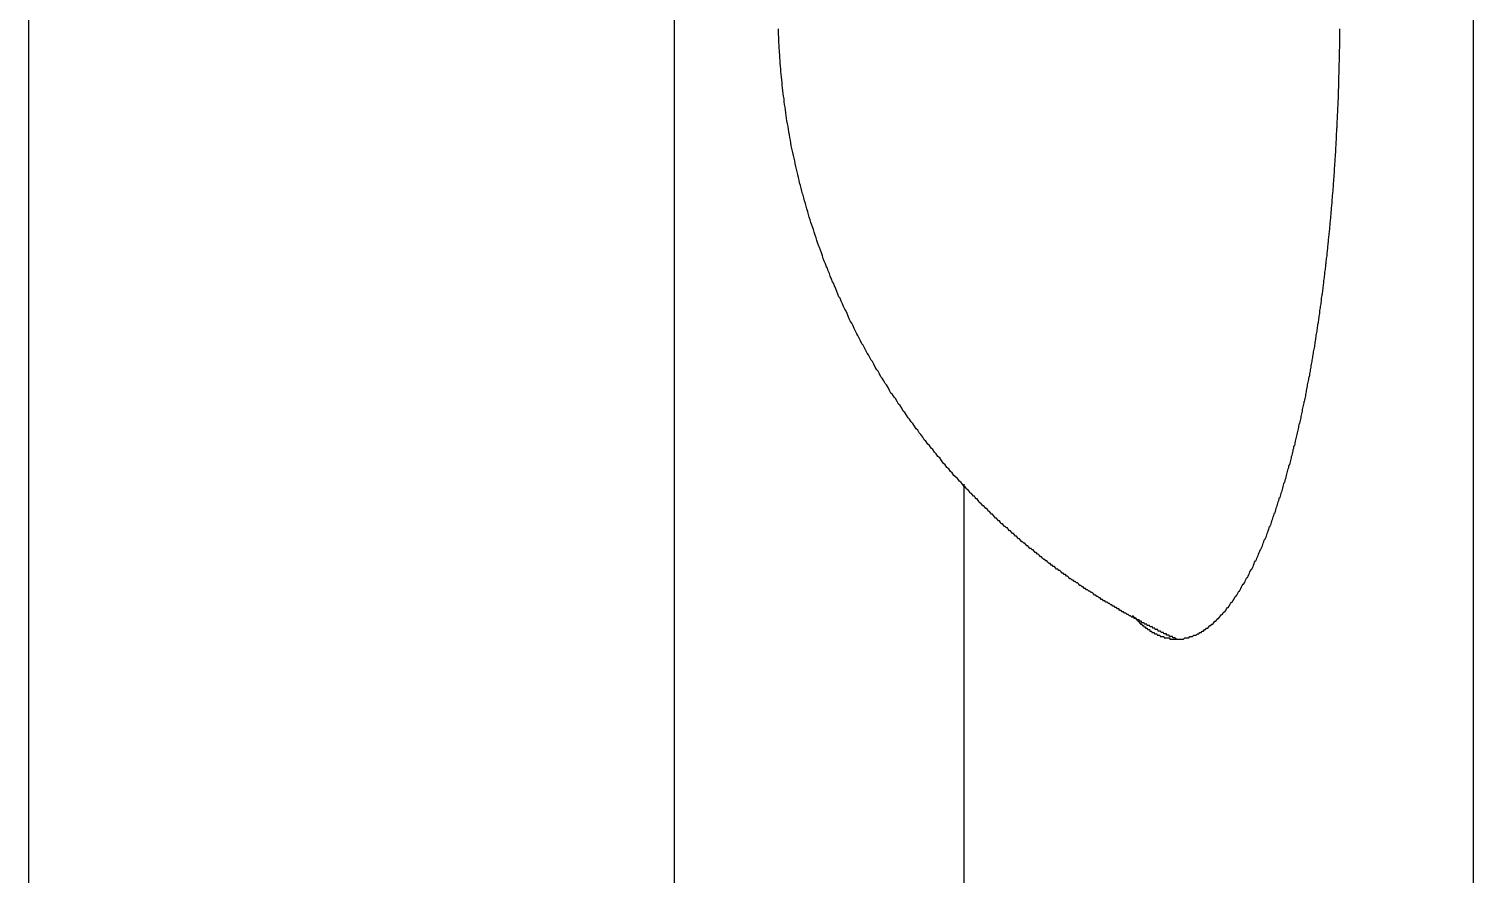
# Paper-space layout '2 DOOR PANEL LAYOUT - A1 Sheet' of a CAD drawing. Extents: x 50 to 825, y 22 to 486.
# Drawn here: x 437.1026 to 437.2393, y 339.4698 to 339.5498 of the extents above; entities that cross this region are included whole.
import ezdxf

# ---------------------------------------------------------------- set-up
doc = ezdxf.new("R2010")
doc.units = 0
doc.layers.add('N-EQPM', color=3, linetype='Continuous', lineweight=25)

psp = doc.layouts.new('2 DOOR PANEL LAYOUT - A1 Sheet')

# ---------------------------------------------------------------- linework, layer by layer
at = {"layer": 'N-EQPM', "linetype": 'Continuous'}
for p, q in [((437.10263, 333.7369), (437.10263, 341.54543)), ((437.23928, 340.42621), (437.23928, 337.47719)), ((437.16369, 339.65577), (437.16369, 339.44754)), ((437.19113, 338.39826), (437.19113, 339.5067))]:
    psp.add_line(p, q, dxfattribs=at)
at = {"layer": 'N-EQPM'}
for points in [[(437.19104, 339.50659, 0), (437.19085, 339.50685, 0), (437.19068, 339.50698, 0), (437.1905, 339.50724, 0), (437.19033, 339.50737, 0), (437.19016, 339.5075, 0), (437.18999, 339.50776, 0), (437.18983, 339.50789, 0), (437.18966, 339.50815, 0), (437.18949, 339.50828, 0), (437.18932, 339.50854, 0), (437.18915, 339.50867, 0), (437.18898, 339.50893, 0), (437.18881, 339.50919, 0), (437.18864, 339.50932, 0), (437.18848, 339.50958, 0), (437.18832, 339.50971, 0), (437.18816, 339.50997, 0), (437.18799, 339.5101, 0), (437.18783, 339.51036, 0), (437.18768, 339.51049, 0), (437.18751, 339.51075, 0), (437.18735, 339.51088, 0), (437.1872, 339.51114, 0), (437.18704, 339.5114, 0), (437.18688, 339.51154, 0), (437.18673, 339.5118, 0), (437.18657, 339.51193, 0), (437.18642, 339.51219, 0), (437.18626, 339.51245, 0), (437.18612, 339.51258, 0), (437.18596, 339.51284, 0), (437.18582, 339.51297, 0), (437.18566, 339.51323, 0), (437.18552, 339.51349, 0), (437.18536, 339.51362, 0), (437.18522, 339.51388, 0), (437.18507, 339.51414, 0), (437.18492, 339.51427, 0), (437.18478, 339.51453, 0), (437.18463, 339.51479, 0), (437.18449, 339.51492, 0), (437.18435, 339.51518, 0), (437.1842, 339.51531, 0), (437.18407, 339.51557, 0), (437.18393, 339.51583, 0), (437.18379, 339.51609, 0), (437.18366, 339.51622, 0), (437.18351, 339.51648, 0), (437.18338, 339.51674, 0), (437.18324, 339.51687, 0), (437.18311, 339.51713, 0), (437.18298, 339.51739, 0), (437.18285, 339.51752, 0), (437.18271, 339.51778, 0), (437.18258, 339.51804, 0), (437.18245, 339.5183, 0), (437.18232, 339.51843, 0), (437.1822, 339.51869, 0), (437.18207, 339.51895, 0), (437.18194, 339.51908, 0), (437.18181, 339.51934, 0), (437.18169, 339.5196, 0), (437.18156, 339.51986, 0), (437.18144, 339.51999, 0), (437.18133, 339.52025, 0), (437.1812, 339.52051, 0), (437.18108, 339.52078, 0), (437.18096, 339.52091, 0), (437.18085, 339.52117, 0), (437.18073, 339.52143, 0), (437.18061, 339.52169, 0), (437.18049, 339.52195, 0), (437.18038, 339.52208, 0), (437.18026, 339.52234, 0), (437.18016, 339.5226, 0), (437.18004, 339.52286, 0), (437.17992, 339.52312, 0), (437.17982, 339.52325, 0), (437.17971, 339.52351, 0), (437.1796, 339.52377, 0), (437.17949, 339.52403, 0), (437.17939, 339.52429, 0), (437.17928, 339.52442, 0), (437.17918, 339.52468, 0), (437.17908, 339.52494, 0), (437.17897, 339.5252, 0), (437.17887, 339.52546, 0), (437.17876, 339.52572, 0), (437.17866, 339.52585, 0), (437.17857, 339.52611, 0), (437.17846, 339.52637, 0), (437.17837, 339.52663, 0), (437.17827, 339.52689, 0), (437.17818, 339.52715, 0), (437.17809, 339.52728, 0), (437.178, 339.52754, 0), (437.17789, 339.5278, 0), (437.1778, 339.52806, 0), (437.17771, 339.52832, 0), (437.17763, 339.52858, 0), (437.17754, 339.52884, 0), (437.17745, 339.5291, 0), (437.17736, 339.52923, 0), (437.17728, 339.52949, 0), (437.17719, 339.52975, 0), (437.17711, 339.53002, 0), (437.17702, 339.53028, 0), (437.17694, 339.53054, 0), (437.17686, 339.5308, 0), (437.17678, 339.53106, 0), (437.17669, 339.53132, 0), (437.17662, 339.53145, 0), (437.17655, 339.53171, 0), (437.17647, 339.53197, 0), (437.17639, 339.53223, 0), (437.17632, 339.53249, 0), (437.17624, 339.53275, 0), (437.17617, 339.53301, 0), (437.1761, 339.53327, 0), (437.17603, 339.53353, 0), (437.17597, 339.53379, 0), (437.17589, 339.53405, 0), (437.17582, 339.53418, 0), (437.17576, 339.53444, 0), (437.17569, 339.5347, 0), (437.17563, 339.53496, 0), (437.17556, 339.53522, 0), (437.1755, 339.53548, 0), (437.17544, 339.53574, 0), (437.17538, 339.536, 0), (437.17531, 339.53626, 0), (437.17526, 339.53652, 0), (437.1752, 339.53678, 0), (437.17515, 339.53704, 0), (437.17509, 339.5373, 0), (437.17503, 339.53756, 0), (437.17498, 339.53782, 0), (437.17492, 339.53808, 0), (437.17487, 339.53821, 0), (437.17482, 339.53847, 0), (437.17477, 339.53873, 0), (437.17473, 339.539, 0), (437.17468, 339.53926, 0), (437.17462, 339.53952, 0), (437.17459, 339.53978, 0), (437.17453, 339.54004, 0), (437.17449, 339.5403, 0), (437.17446, 339.54056, 0), (437.1744, 339.54082, 0), (437.17436, 339.54108, 0), (437.17433, 339.54134, 0), (437.17429, 339.5416, 0), (437.17425, 339.54186, 0), (437.17421, 339.54212, 0), (437.17418, 339.54238, 0), (437.17414, 339.54264, 0), (437.1741, 339.5429, 0), (437.17408, 339.54316, 0), (437.17404, 339.54342, 0), (437.17401, 339.54368, 0), (437.17397, 339.54394, 0), (437.17395, 339.5442, 0), (437.17392, 339.54446, 0), (437.1739, 339.54472, 0), (437.17387, 339.54498, 0), (437.17384, 339.54524, 0), (437.17382, 339.5455, 0), (437.17379, 339.54576, 0), (437.17377, 339.54602, 0), (437.17375, 339.54628, 0), (437.17373, 339.54654, 0), (437.17371, 339.5468, 0), (437.17369, 339.54706, 0), (437.17367, 339.54732, 0), (437.17366, 339.54758, 0), (437.17365, 339.54771, 0), (437.17362, 339.54797, 0), (437.17361, 339.54824, 0), (437.1736, 339.5485, 0), (437.1736, 339.54876, 0), (437.17358, 339.54902, 0), (437.17357, 339.54928, 0), (437.17356, 339.54954, 0), (437.17356, 339.5498, 0)], [(437.21125, 339.49201, 0), (437.21136, 339.49201, 0), (437.21149, 339.49201, 0), (437.21162, 339.49201, 0), (437.21174, 339.49201, 0), (437.21187, 339.49201, 0), (437.21199, 339.49214, 0), (437.21212, 339.49214, 0), (437.21224, 339.49214, 0), (437.21237, 339.49214, 0), (437.21248, 339.49227, 0), (437.2126, 339.49227, 0), (437.21273, 339.49227, 0), (437.21285, 339.4924, 0), (437.21296, 339.4924, 0), (437.21308, 339.4924, 0), (437.2132, 339.49253, 0), (437.21332, 339.49253, 0), (437.21342, 339.49266, 0), (437.21354, 339.49266, 0), (437.21364, 339.49279, 0), (437.21376, 339.49279, 0), (437.21386, 339.49292, 0), (437.21397, 339.49292, 0), (437.21407, 339.49305, 0), (437.21417, 339.49305, 0), (437.21427, 339.49318, 0), (437.21437, 339.49332, 0), (437.21447, 339.49332, 0), (437.21457, 339.49345, 0), (437.21466, 339.49345, 0), (437.21476, 339.49358, 0), (437.21485, 339.49371, 0), (437.21494, 339.49371, 0), (437.21503, 339.49384, 0), (437.21512, 339.49397, 0), (437.2152, 339.49397, 0), (437.21529, 339.4941, 0), (437.21539, 339.49423, 0), (437.21546, 339.49436, 0), (437.21555, 339.49436, 0), (437.21563, 339.49449, 0), (437.21571, 339.49462, 0), (437.2158, 339.49462, 0), (437.21588, 339.49475, 0), (437.21596, 339.49488, 0), (437.21604, 339.49501, 0), (437.21611, 339.49501, 0), (437.21619, 339.49514, 0), (437.21627, 339.49527, 0), (437.21634, 339.4954, 0), (437.21641, 339.49553, 0), (437.21649, 339.49553, 0), (437.21656, 339.49566, 0), (437.21663, 339.49579, 0), (437.2167, 339.49592, 0), (437.21678, 339.49605, 0), (437.21684, 339.49605, 0), (437.21692, 339.49618, 0), (437.21699, 339.49631, 0), (437.21705, 339.49644, 0), (437.21712, 339.49657, 0), (437.21718, 339.49657, 0), (437.21725, 339.4967, 0), (437.21731, 339.49683, 0), (437.21738, 339.49696, 0), (437.21744, 339.49709, 0), (437.21751, 339.49722, 0), (437.21757, 339.49722, 0), (437.21764, 339.49735, 0), (437.2177, 339.49748, 0), (437.21775, 339.49761, 0), (437.21782, 339.49774, 0), (437.21788, 339.49787, 0), (437.21794, 339.49787, 0), (437.218, 339.498, 0), (437.21805, 339.49813, 0), (437.21812, 339.49826, 0), (437.21817, 339.49839, 0), (437.21824, 339.49852, 0), (437.21829, 339.49865, 0), (437.21834, 339.49865, 0), (437.2184, 339.49878, 0), (437.21846, 339.49891, 0), (437.21851, 339.49904, 0), (437.21856, 339.49917, 0), (437.21861, 339.4993, 0), (437.21868, 339.49943, 0), (437.21873, 339.49943, 0), (437.21878, 339.49956, 0), (437.21883, 339.49969, 0), (437.21889, 339.49982, 0), (437.21894, 339.49995, 0), (437.21899, 339.50008, 0), (437.21904, 339.50021, 0), (437.21909, 339.50034, 0), (437.21913, 339.50047, 0), (437.21919, 339.50047, 0), (437.21924, 339.5006, 0), (437.21929, 339.50073, 0), (437.21934, 339.50086, 0), (437.21938, 339.50099, 0), (437.21943, 339.50112, 0), (437.21948, 339.50125, 0), (437.21952, 339.50138, 0), (437.21958, 339.50151, 0), (437.21963, 339.50151, 0), (437.21967, 339.50164, 0), (437.21972, 339.50177, 0), (437.21976, 339.5019, 0), (437.21981, 339.50203, 0), (437.21985, 339.50216, 0), (437.2199, 339.50229, 0), (437.21994, 339.50243, 0), (437.21998, 339.50256, 0), (437.22003, 339.50269, 0), (437.22007, 339.50269, 0), (437.22012, 339.50282, 0), (437.22016, 339.50295, 0), (437.2202, 339.50308, 0), (437.22024, 339.50321, 0), (437.22029, 339.50334, 0), (437.22033, 339.50347, 0), (437.22037, 339.5036, 0), (437.22041, 339.50373, 0), (437.22046, 339.50386, 0), (437.2205, 339.50399, 0), (437.22054, 339.50399, 0), (437.22058, 339.50412, 0), (437.22062, 339.50425, 0), (437.22066, 339.50438, 0), (437.22069, 339.50451, 0), (437.22073, 339.50464, 0), (437.22077, 339.50477, 0), (437.22081, 339.5049, 0), (437.22085, 339.50503, 0), (437.22089, 339.50516, 0), (437.22093, 339.50529, 0), (437.22097, 339.50542, 0), (437.22101, 339.50542, 0), (437.22105, 339.50555, 0), (437.22109, 339.50568, 0), (437.22112, 339.50581, 0), (437.22116, 339.50594, 0), (437.2212, 339.50607, 0), (437.22123, 339.5062, 0), (437.22127, 339.50633, 0), (437.22131, 339.50646, 0), (437.22135, 339.50659, 0), (437.22137, 339.50672, 0), (437.22141, 339.50685, 0), (437.22145, 339.50685, 0), (437.22149, 339.50698, 0), (437.22151, 339.50711, 0), (437.22155, 339.50724, 0), (437.22159, 339.50737, 0), (437.22162, 339.5075, 0), (437.22166, 339.50763, 0), (437.2217, 339.50776, 0), (437.22172, 339.50789, 0), (437.22176, 339.50802, 0), (437.22179, 339.50815, 0), (437.22183, 339.50828, 0), (437.22185, 339.50841, 0), (437.22189, 339.50854, 0), (437.22193, 339.50854, 0), (437.22196, 339.50867, 0), (437.222, 339.5088, 0), (437.22202, 339.50893, 0), (437.22205, 339.50906, 0), (437.22209, 339.50919, 0), (437.22211, 339.50932, 0), (437.22215, 339.50945, 0), (437.22218, 339.50958, 0), (437.22222, 339.50971, 0), (437.22224, 339.50984, 0), (437.22227, 339.50997, 0), (437.22231, 339.5101, 0), (437.22233, 339.51023, 0), (437.22236, 339.51036, 0), (437.2224, 339.51036, 0), (437.22243, 339.51049, 0), (437.22245, 339.51062, 0), (437.22249, 339.51075, 0), (437.22252, 339.51088, 0), (437.22254, 339.51101, 0), (437.22257, 339.51114, 0), (437.22261, 339.51127, 0), (437.22263, 339.5114, 0), (437.22266, 339.51154, 0), (437.22269, 339.51167, 0), (437.22273, 339.5118, 0), (437.22275, 339.51193, 0), (437.22278, 339.51206, 0), (437.2228, 339.51219, 0), (437.22283, 339.51232, 0), (437.22286, 339.51245, 0), (437.22288, 339.51245, 0), (437.22292, 339.51258, 0), (437.22295, 339.51271, 0), (437.22297, 339.51284, 0), (437.223, 339.51297, 0), (437.22302, 339.5131, 0), (437.22305, 339.51323, 0), (437.22308, 339.51336, 0), (437.2231, 339.51349, 0), (437.22313, 339.51362, 0), (437.22315, 339.51375, 0), (437.22318, 339.51388, 0), (437.22321, 339.51401, 0), (437.22323, 339.51414, 0), (437.22326, 339.51427, 0), (437.22328, 339.5144, 0), (437.22331, 339.51453, 0), (437.22334, 339.51453, 0), (437.22336, 339.51466, 0), (437.22339, 339.51479, 0), (437.22341, 339.51492, 0), (437.22344, 339.51505, 0), (437.22345, 339.51518, 0), (437.22348, 339.51531, 0), (437.22351, 339.51544, 0), (437.22353, 339.51557, 0), (437.22356, 339.5157, 0), (437.22358, 339.51583, 0), (437.22361, 339.51596, 0), (437.22362, 339.51609, 0), (437.22365, 339.51622, 0), (437.22368, 339.51635, 0), (437.2237, 339.51648, 0), (437.22373, 339.51661, 0), (437.22374, 339.51674, 0), (437.22377, 339.51687, 0), (437.22379, 339.51687, 0), (437.22382, 339.517, 0), (437.22384, 339.51713, 0), (437.22386, 339.51726, 0), (437.22388, 339.51739, 0), (437.22391, 339.51752, 0), (437.22392, 339.51765, 0), (437.22395, 339.51778, 0), (437.22397, 339.51791, 0), (437.22399, 339.51804, 0), (437.22401, 339.51817, 0), (437.22404, 339.5183, 0), (437.22405, 339.51843, 0), (437.22408, 339.51856, 0), (437.2241, 339.51869, 0), (437.22412, 339.51882, 0), (437.22414, 339.51895, 0), (437.22417, 339.51908, 0), (437.22418, 339.51921, 0), (437.22421, 339.51934, 0), (437.22422, 339.51934, 0), (437.22425, 339.51947, 0), (437.22427, 339.5196, 0), (437.22429, 339.51973, 0), (437.22431, 339.51986, 0), (437.22433, 339.51999, 0), (437.22435, 339.52012, 0), (437.22436, 339.52025, 0), (437.22439, 339.52038, 0), (437.2244, 339.52051, 0), (437.22443, 339.52064, 0), (437.22444, 339.52078, 0), (437.22447, 339.52091, 0), (437.22448, 339.52104, 0), (437.22451, 339.52117, 0), (437.22452, 339.5213, 0), (437.22455, 339.52143, 0), (437.22456, 339.52156, 0), (437.22459, 339.52169, 0), (437.2246, 339.52182, 0), (437.22461, 339.52195, 0), (437.22464, 339.52195, 0), (437.22465, 339.52208, 0), (437.22468, 339.52221, 0), (437.22469, 339.52234, 0), (437.2247, 339.52247, 0), (437.22473, 339.5226, 0), (437.22474, 339.52273, 0), (437.22477, 339.52286, 0), (437.22478, 339.52299, 0), (437.22479, 339.52312, 0), (437.22482, 339.52325, 0), (437.22483, 339.52338, 0), (437.22485, 339.52351, 0), (437.22487, 339.52364, 0), (437.22489, 339.52377, 0), (437.2249, 339.5239, 0), (437.22492, 339.52403, 0), (437.22494, 339.52416, 0), (437.22495, 339.52429, 0), (437.22496, 339.52442, 0), (437.22499, 339.52455, 0), (437.225, 339.52468, 0), (437.22502, 339.52468, 0), (437.22503, 339.52481, 0), (437.22505, 339.52494, 0), (437.22507, 339.52507, 0), (437.22508, 339.5252, 0), (437.22509, 339.52533, 0), (437.22512, 339.52546, 0), (437.22513, 339.52559, 0), (437.22515, 339.52572, 0), (437.22516, 339.52585, 0), (437.22517, 339.52598, 0), (437.2252, 339.52611, 0), (437.22521, 339.52624, 0), (437.22522, 339.52637, 0), (437.22524, 339.5265, 0), (437.22525, 339.52663, 0), (437.22526, 339.52676, 0), (437.22528, 339.52689, 0), (437.2253, 339.52702, 0), (437.22531, 339.52715, 0), (437.22533, 339.52728, 0), (437.22534, 339.52741, 0), (437.22535, 339.52754, 0), (437.22537, 339.52754, 0), (437.22538, 339.52767, 0), (437.22539, 339.5278, 0), (437.22541, 339.52793, 0), (437.22542, 339.52806, 0), (437.22545, 339.52819, 0), (437.22546, 339.52832, 0), (437.22547, 339.52845, 0), (437.22548, 339.52858, 0), (437.2255, 339.52871, 0), (437.22551, 339.52884, 0), (437.22552, 339.52897, 0), (437.22554, 339.5291, 0), (437.22555, 339.52923, 0), (437.22556, 339.52936, 0), (437.22558, 339.52949, 0), (437.22559, 339.52962, 0), (437.2256, 339.52975, 0), (437.22561, 339.52989, 0), (437.22563, 339.53002, 0), (437.22564, 339.53015, 0), (437.22565, 339.53028, 0), (437.22567, 339.53041, 0), (437.22568, 339.53054, 0), (437.22568, 339.53067, 0), (437.22569, 339.53067, 0), (437.22571, 339.5308, 0), (437.22572, 339.53093, 0), (437.22573, 339.53106, 0), (437.22574, 339.53119, 0), (437.22576, 339.53132, 0), (437.22577, 339.53145, 0), (437.22578, 339.53158, 0), (437.2258, 339.53171, 0), (437.22581, 339.53184, 0), (437.22581, 339.53197, 0), (437.22582, 339.5321, 0), (437.22584, 339.53223, 0), (437.22585, 339.53236, 0), (437.22586, 339.53249, 0), (437.22587, 339.53262, 0), (437.22589, 339.53275, 0), (437.22589, 339.53288, 0), (437.2259, 339.53301, 0), (437.22591, 339.53314, 0), (437.22593, 339.53327, 0), (437.22594, 339.5334, 0), (437.22594, 339.53353, 0), (437.22595, 339.53366, 0), (437.22597, 339.53379, 0), (437.22598, 339.53379, 0), (437.22599, 339.53392, 0), (437.22599, 339.53405, 0), (437.226, 339.53418, 0), (437.22602, 339.53431, 0), (437.22603, 339.53444, 0), (437.22603, 339.53457, 0), (437.22604, 339.5347, 0), (437.22606, 339.53483, 0), (437.22607, 339.53496, 0), (437.22607, 339.53509, 0), (437.22608, 339.53522, 0), (437.2261, 339.53535, 0), (437.2261, 339.53548, 0), (437.22611, 339.53561, 0), (437.22612, 339.53574, 0), (437.22612, 339.53587, 0), (437.22613, 339.536, 0), (437.22615, 339.53613, 0), (437.22615, 339.53626, 0), (437.22616, 339.53639, 0), (437.22617, 339.53652, 0), (437.22617, 339.53665, 0), (437.22619, 339.53678, 0), (437.2262, 339.53691, 0), (437.2262, 339.53704, 0), (437.22621, 339.53704, 0), (437.22623, 339.53717, 0), (437.22623, 339.5373, 0), (437.22624, 339.53743, 0), (437.22624, 339.53756, 0), (437.22625, 339.53769, 0), (437.22627, 339.53782, 0), (437.22627, 339.53795, 0), (437.22628, 339.53808, 0), (437.22628, 339.53821, 0), (437.22629, 339.53834, 0), (437.2263, 339.53847, 0), (437.2263, 339.5386, 0), (437.22632, 339.53873, 0), (437.22632, 339.53886, 0), (437.22633, 339.539, 0), (437.22633, 339.53913, 0), (437.22634, 339.53926, 0), (437.22634, 339.53939, 0), (437.22636, 339.53952, 0), (437.22636, 339.53965, 0), (437.22637, 339.53978, 0), (437.22637, 339.53991, 0), (437.22638, 339.54004, 0), (437.22638, 339.54017, 0), (437.2264, 339.5403, 0), (437.2264, 339.54043, 0), (437.22641, 339.54043, 0), (437.22641, 339.54056, 0), (437.22642, 339.54069, 0), (437.22642, 339.54082, 0), (437.22643, 339.54095, 0), (437.22643, 339.54108, 0), (437.22645, 339.54121, 0), (437.22645, 339.54134, 0), (437.22646, 339.54147, 0), (437.22646, 339.5416, 0), (437.22646, 339.54173, 0), (437.22647, 339.54186, 0), (437.22647, 339.54199, 0), (437.22649, 339.54212, 0), (437.22649, 339.54225, 0), (437.22649, 339.54238, 0), (437.2265, 339.54251, 0), (437.2265, 339.54264, 0), (437.22651, 339.54277, 0), (437.22651, 339.5429, 0), (437.22651, 339.54303, 0), (437.22653, 339.54316, 0), (437.22653, 339.54329, 0), (437.22653, 339.54342, 0), (437.22654, 339.54355, 0), (437.22654, 339.54368, 0), (437.22654, 339.54381, 0), (437.22655, 339.54381, 0), (437.22655, 339.54394, 0), (437.22655, 339.54407, 0), (437.22656, 339.5442, 0), (437.22656, 339.54433, 0), (437.22656, 339.54446, 0), (437.22658, 339.54459, 0), (437.22658, 339.54472, 0), (437.22658, 339.54485, 0), (437.22658, 339.54498, 0), (437.22659, 339.54511, 0), (437.22659, 339.54524, 0), (437.22659, 339.54537, 0), (437.2266, 339.5455, 0), (437.2266, 339.54563, 0), (437.2266, 339.54576, 0), (437.2266, 339.54589, 0), (437.22662, 339.54602, 0), (437.22662, 339.54615, 0), (437.22662, 339.54628, 0), (437.22662, 339.54641, 0), (437.22662, 339.54654, 0), (437.22663, 339.54667, 0), (437.22663, 339.5468, 0), (437.22663, 339.54693, 0), (437.22663, 339.54706, 0), (437.22663, 339.54719, 0), (437.22664, 339.54732, 0), (437.22664, 339.54732, 0), (437.22664, 339.54745, 0), (437.22664, 339.54758, 0), (437.22664, 339.54771, 0), (437.22664, 339.54784, 0), (437.22666, 339.54797, 0), (437.22666, 339.5481, 0), (437.22666, 339.54824, 0), (437.22666, 339.54837, 0), (437.22666, 339.5485, 0), (437.22666, 339.54863, 0), (437.22666, 339.54876, 0), (437.22667, 339.54889, 0), (437.22667, 339.54902, 0), (437.22667, 339.54915, 0), (437.22667, 339.54928, 0), (437.22667, 339.54941, 0), (437.22667, 339.54954, 0), (437.22667, 339.54967, 0), (437.22667, 339.5498, 0)], [(437.20698, 339.4941, 0), (437.20686, 339.49423, 0), (437.20676, 339.49423, 0), (437.20664, 339.49436, 0), (437.20654, 339.49436, 0), (437.20642, 339.49449, 0), (437.2063, 339.49449, 0), (437.2062, 339.49462, 0), (437.20608, 339.49462, 0), (437.20598, 339.49475, 0), (437.20586, 339.49475, 0), (437.20575, 339.49488, 0), (437.20564, 339.49488, 0), (437.20553, 339.49501, 0), (437.20542, 339.49501, 0), (437.20531, 339.49514, 0), (437.20519, 339.49514, 0), (437.20509, 339.49527, 0), (437.20499, 339.49527, 0), (437.20487, 339.4954, 0), (437.20477, 339.4954, 0), (437.20465, 339.49553, 0), (437.20454, 339.49553, 0), (437.20444, 339.49566, 0), (437.20432, 339.49566, 0), (437.20422, 339.49579, 0), (437.2041, 339.49579, 0), (437.204, 339.49592, 0), (437.20389, 339.49592, 0), (437.20378, 339.49605, 0), (437.20367, 339.49605, 0), (437.20357, 339.49618, 0), (437.20346, 339.49618, 0), (437.20335, 339.49631, 0), (437.20324, 339.49644, 0), (437.20314, 339.49644, 0), (437.20302, 339.49657, 0), (437.20292, 339.49657, 0), (437.20281, 339.4967, 0), (437.20271, 339.4967, 0), (437.20261, 339.49683, 0), (437.20249, 339.49683, 0), (437.20238, 339.49696, 0), (437.20228, 339.49696, 0), (437.20218, 339.49709, 0), (437.20207, 339.49709, 0), (437.20197, 339.49722, 0), (437.20185, 339.49735, 0), (437.20175, 339.49735, 0), (437.20164, 339.49748, 0), (437.20154, 339.49748, 0), (437.20143, 339.49761, 0), (437.20133, 339.49761, 0), (437.20123, 339.49774, 0), (437.20112, 339.49774, 0), (437.20102, 339.49787, 0), (437.20091, 339.498, 0), (437.20081, 339.498, 0), (437.20071, 339.49813, 0), (437.2006, 339.49813, 0), (437.2005, 339.49826, 0), (437.20039, 339.49826, 0), (437.20029, 339.49839, 0), (437.20018, 339.49852, 0), (437.20008, 339.49852, 0), (437.19998, 339.49865, 0), (437.19987, 339.49865, 0), (437.19977, 339.49878, 0), (437.19966, 339.49891, 0), (437.19956, 339.49891, 0), (437.19946, 339.49904, 0), (437.19936, 339.49904, 0), (437.19926, 339.49917, 0), (437.19916, 339.49917, 0), (437.19905, 339.4993, 0), (437.19895, 339.49943, 0), (437.19886, 339.49943, 0), (437.19875, 339.49956, 0), (437.19865, 339.49956, 0), (437.19854, 339.49969, 0), (437.19844, 339.49982, 0), (437.19835, 339.49982, 0), (437.19825, 339.49995, 0), (437.19814, 339.50008, 0), (437.19805, 339.50008, 0), (437.19795, 339.50021, 0), (437.19784, 339.50021, 0), (437.19775, 339.50034, 0), (437.19765, 339.50047, 0), (437.19754, 339.50047, 0), (437.19745, 339.5006, 0), (437.19735, 339.5006, 0), (437.19724, 339.50073, 0), (437.19715, 339.50086, 0), (437.19705, 339.50086, 0), (437.19696, 339.50099, 0), (437.19685, 339.50112, 0), (437.19676, 339.50112, 0), (437.19666, 339.50125, 0), (437.19657, 339.50125, 0), (437.19646, 339.50138, 0), (437.19637, 339.50151, 0), (437.19627, 339.50151, 0), (437.19618, 339.50164, 0), (437.19607, 339.50177, 0), (437.19598, 339.50177, 0), (437.19589, 339.5019, 0), (437.19579, 339.50203, 0), (437.19569, 339.50203, 0), (437.19559, 339.50216, 0), (437.1955, 339.50229, 0), (437.19541, 339.50229, 0), (437.1953, 339.50243, 0), (437.19521, 339.50256, 0), (437.19512, 339.50256, 0), (437.19502, 339.50269, 0), (437.19493, 339.50269, 0), (437.19484, 339.50282, 0), (437.19474, 339.50295, 0), (437.19464, 339.50295, 0), (437.19455, 339.50308, 0), (437.19446, 339.50321, 0), (437.19437, 339.50321, 0), (437.19428, 339.50334, 0), (437.19417, 339.50347, 0), (437.19408, 339.50347, 0), (437.19399, 339.5036, 0), (437.1939, 339.50373, 0), (437.19381, 339.50386, 0), (437.19372, 339.50386, 0), (437.19363, 339.50399, 0), (437.19353, 339.50412, 0), (437.19344, 339.50412, 0), (437.19335, 339.50425, 0), (437.19326, 339.50438, 0), (437.19317, 339.50438, 0), (437.19308, 339.50451, 0), (437.19299, 339.50464, 0), (437.1929, 339.50464, 0), (437.19281, 339.50477, 0), (437.19271, 339.5049, 0), (437.19262, 339.5049, 0), (437.19253, 339.50503, 0), (437.19244, 339.50516, 0), (437.19235, 339.50529, 0), (437.19226, 339.50529, 0), (437.19217, 339.50542, 0), (437.19209, 339.50555, 0), (437.192, 339.50555, 0), (437.19191, 339.50568, 0), (437.19182, 339.50581, 0), (437.19173, 339.50581, 0), (437.19165, 339.50594, 0), (437.19156, 339.50607, 0), (437.19146, 339.5062, 0), (437.19137, 339.5062, 0), (437.1913, 339.50633, 0), (437.1912, 339.50646, 0), (437.19111, 339.50646, 0), (437.19104, 339.50659, 0)], [(437.21125, 339.49201, 0), (437.21121, 339.49201, 0), (437.21117, 339.49201, 0), (437.21114, 339.49201, 0), (437.2111, 339.49214, 0), (437.21108, 339.49214, 0), (437.21104, 339.49214, 0), (437.211, 339.49214, 0), (437.21097, 339.49214, 0), (437.21093, 339.49214, 0), (437.2109, 339.49214, 0), (437.21087, 339.49214, 0), (437.21083, 339.49227, 0), (437.2108, 339.49227, 0), (437.21077, 339.49227, 0), (437.21073, 339.49227, 0), (437.2107, 339.49227, 0), (437.21066, 339.49227, 0), (437.21063, 339.49227, 0), (437.2106, 339.49227, 0), (437.21056, 339.49227, 0), (437.21053, 339.4924, 0), (437.21049, 339.4924, 0), (437.21045, 339.4924, 0), (437.21043, 339.4924, 0), (437.21039, 339.4924, 0), (437.21036, 339.4924, 0), (437.21032, 339.4924, 0), (437.21028, 339.4924, 0), (437.21026, 339.49253, 0), (437.21022, 339.49253, 0), (437.21019, 339.49253, 0), (437.21015, 339.49253, 0), (437.21011, 339.49253, 0), (437.21009, 339.49253, 0), (437.21005, 339.49253, 0), (437.21002, 339.49253, 0), (437.20998, 339.49266, 0), (437.20995, 339.49266, 0), (437.20992, 339.49266, 0), (437.20988, 339.49266, 0), (437.20985, 339.49266, 0), (437.20982, 339.49266, 0), (437.20978, 339.49266, 0), (437.20975, 339.49266, 0), (437.20971, 339.49279, 0), (437.20968, 339.49279, 0), (437.20965, 339.49279, 0), (437.20961, 339.49279, 0), (437.20958, 339.49279, 0), (437.20954, 339.49279, 0), (437.20952, 339.49279, 0), (437.20948, 339.49279, 0), (437.20944, 339.49292, 0), (437.20941, 339.49292, 0), (437.20937, 339.49292, 0), (437.20935, 339.49292, 0), (437.20931, 339.49292, 0), (437.20927, 339.49292, 0), (437.20924, 339.49292, 0), (437.2092, 339.49292, 0), (437.20918, 339.49305, 0), (437.20914, 339.49305, 0), (437.20911, 339.49305, 0), (437.20907, 339.49305, 0), (437.20903, 339.49305, 0), (437.20901, 339.49305, 0), (437.20897, 339.49305, 0), (437.20894, 339.49318, 0), (437.2089, 339.49318, 0), (437.20886, 339.49318, 0), (437.20884, 339.49318, 0), (437.2088, 339.49318, 0), (437.20877, 339.49318, 0), (437.20873, 339.49318, 0), (437.20871, 339.49318, 0), (437.20867, 339.49332, 0), (437.20863, 339.49332, 0), (437.2086, 339.49332, 0), (437.20857, 339.49332, 0), (437.20854, 339.49332, 0), (437.2085, 339.49332, 0), (437.20847, 339.49332, 0), (437.20844, 339.49332, 0), (437.2084, 339.49345, 0), (437.20837, 339.49345, 0), (437.20833, 339.49345, 0), (437.20831, 339.49345, 0), (437.20827, 339.49345, 0), (437.20824, 339.49345, 0), (437.2082, 339.49345, 0), (437.20816, 339.49358, 0), (437.20814, 339.49358, 0), (437.2081, 339.49358, 0), (437.20807, 339.49358, 0), (437.20803, 339.49358, 0), (437.20801, 339.49358, 0), (437.20797, 339.49358, 0), (437.20794, 339.49358, 0), (437.2079, 339.49371, 0), (437.20786, 339.49371, 0), (437.20784, 339.49371, 0), (437.2078, 339.49371, 0), (437.20777, 339.49371, 0), (437.20773, 339.49371, 0), (437.20771, 339.49371, 0), (437.20767, 339.49384, 0), (437.20764, 339.49384, 0), (437.2076, 339.49384, 0), (437.20758, 339.49384, 0), (437.20754, 339.49384, 0), (437.2075, 339.49384, 0), (437.20747, 339.49384, 0), (437.20743, 339.49397, 0), (437.20741, 339.49397, 0), (437.20737, 339.49397, 0), (437.20734, 339.49397, 0), (437.2073, 339.49397, 0), (437.20728, 339.49397, 0), (437.20724, 339.49397, 0), (437.20721, 339.49397, 0), (437.20717, 339.4941, 0), (437.20715, 339.4941, 0), (437.20711, 339.4941, 0), (437.20707, 339.4941, 0), (437.20704, 339.4941, 0), (437.207, 339.4941, 0), (437.20698, 339.4941, 0)], [(437.20703, 339.49423, 0), (437.20706, 339.49423, 0), (437.20707, 339.49423, 0), (437.2071, 339.49423, 0), (437.20712, 339.49423, 0), (437.20713, 339.49423, 0), (437.20716, 339.4941, 0), (437.20717, 339.4941, 0), (437.2072, 339.4941, 0), (437.20723, 339.4941, 0), (437.20724, 339.4941, 0), (437.20726, 339.4941, 0), (437.20729, 339.49397, 0), (437.2073, 339.49397, 0), (437.20733, 339.49397, 0), (437.20736, 339.49397, 0), (437.20737, 339.49397, 0), (437.20739, 339.49397, 0), (437.20742, 339.49384, 0), (437.20743, 339.49384, 0), (437.20746, 339.49384, 0), (437.20749, 339.49384, 0), (437.2075, 339.49384, 0), (437.20752, 339.49384, 0), (437.20755, 339.49371, 0), (437.20756, 339.49371, 0), (437.20759, 339.49371, 0), (437.20762, 339.49371, 0), (437.20764, 339.49371, 0), (437.20765, 339.49371, 0), (437.20768, 339.49358, 0), (437.20771, 339.49358, 0), (437.20773, 339.49358, 0), (437.20775, 339.49358, 0), (437.20777, 339.49358, 0), (437.2078, 339.49358, 0), (437.20782, 339.49345, 0), (437.20784, 339.49345, 0), (437.20786, 339.49345, 0), (437.20789, 339.49345, 0), (437.20791, 339.49345, 0), (437.20794, 339.49345, 0), (437.20795, 339.49345, 0), (437.20798, 339.49332, 0), (437.20801, 339.49332, 0), (437.20803, 339.49332, 0), (437.20806, 339.49332, 0), (437.20807, 339.49332, 0), (437.2081, 339.49332, 0), (437.20812, 339.49318, 0), (437.20815, 339.49318, 0), (437.20818, 339.49318, 0), (437.2082, 339.49318, 0), (437.20823, 339.49318, 0), (437.20825, 339.49318, 0), (437.20827, 339.49318, 0), (437.20829, 339.49305, 0), (437.20832, 339.49305, 0), (437.20834, 339.49305, 0), (437.20837, 339.49305, 0), (437.2084, 339.49305, 0), (437.20842, 339.49305, 0), (437.20845, 339.49305, 0), (437.20847, 339.49292, 0), (437.2085, 339.49292, 0), (437.20853, 339.49292, 0), (437.20855, 339.49292, 0), (437.20858, 339.49292, 0), (437.2086, 339.49292, 0), (437.20863, 339.49292, 0), (437.20866, 339.49292, 0), (437.20868, 339.49279, 0), (437.20871, 339.49279, 0), (437.20873, 339.49279, 0), (437.20876, 339.49279, 0), (437.20879, 339.49279, 0), (437.20881, 339.49279, 0), (437.20884, 339.49279, 0), (437.20886, 339.49279, 0), (437.20889, 339.49266, 0), (437.20892, 339.49266, 0), (437.20894, 339.49266, 0), (437.20897, 339.49266, 0), (437.209, 339.49266, 0), (437.20902, 339.49266, 0), (437.20905, 339.49266, 0), (437.20909, 339.49266, 0), (437.20911, 339.49266, 0), (437.20914, 339.49253, 0), (437.20916, 339.49253, 0), (437.20919, 339.49253, 0), (437.20922, 339.49253, 0), (437.20924, 339.49253, 0), (437.20927, 339.49253, 0), (437.20931, 339.49253, 0), (437.20933, 339.49253, 0), (437.20936, 339.49253, 0), (437.20939, 339.4924, 0), (437.20941, 339.4924, 0), (437.20945, 339.4924, 0), (437.20948, 339.4924, 0), (437.2095, 339.4924, 0), (437.20953, 339.4924, 0), (437.20955, 339.4924, 0), (437.20959, 339.4924, 0), (437.20962, 339.4924, 0), (437.20965, 339.4924, 0), (437.20967, 339.49227, 0), (437.2097, 339.49227, 0), (437.20974, 339.49227, 0), (437.20976, 339.49227, 0), (437.20979, 339.49227, 0), (437.20982, 339.49227, 0), (437.20985, 339.49227, 0), (437.20988, 339.49227, 0), (437.20991, 339.49227, 0), (437.20995, 339.49227, 0), (437.20997, 339.49227, 0), (437.21, 339.49227, 0), (437.21002, 339.49227, 0), (437.21006, 339.49214, 0), (437.21009, 339.49214, 0), (437.21011, 339.49214, 0), (437.21015, 339.49214, 0), (437.21018, 339.49214, 0), (437.21021, 339.49214, 0), (437.21023, 339.49214, 0), (437.21027, 339.49214, 0), (437.2103, 339.49214, 0), (437.21032, 339.49214, 0), (437.21036, 339.49214, 0), (437.21039, 339.49214, 0), (437.21041, 339.49214, 0), (437.21045, 339.49214, 0), (437.21048, 339.49214, 0), (437.2105, 339.49214, 0), (437.21054, 339.49214, 0), (437.21057, 339.49214, 0), (437.2106, 339.49201, 0), (437.21063, 339.49201, 0), (437.21066, 339.49201, 0), (437.21069, 339.49201, 0), (437.21073, 339.49201, 0), (437.21075, 339.49201, 0), (437.21078, 339.49201, 0), (437.21082, 339.49201, 0), (437.21084, 339.49201, 0), (437.21087, 339.49201, 0), (437.21091, 339.49201, 0), (437.21093, 339.49201, 0), (437.21097, 339.49201, 0), (437.211, 339.49201, 0), (437.21103, 339.49201, 0), (437.21106, 339.49201, 0), (437.21109, 339.49201, 0), (437.21112, 339.49201, 0), (437.21116, 339.49201, 0), (437.21118, 339.49201, 0), (437.21121, 339.49201, 0), (437.21125, 339.49201, 0)]]:
    psp.add_polyline3d(points, dxfattribs=at)

doc.saveas('drawing.dxf')
